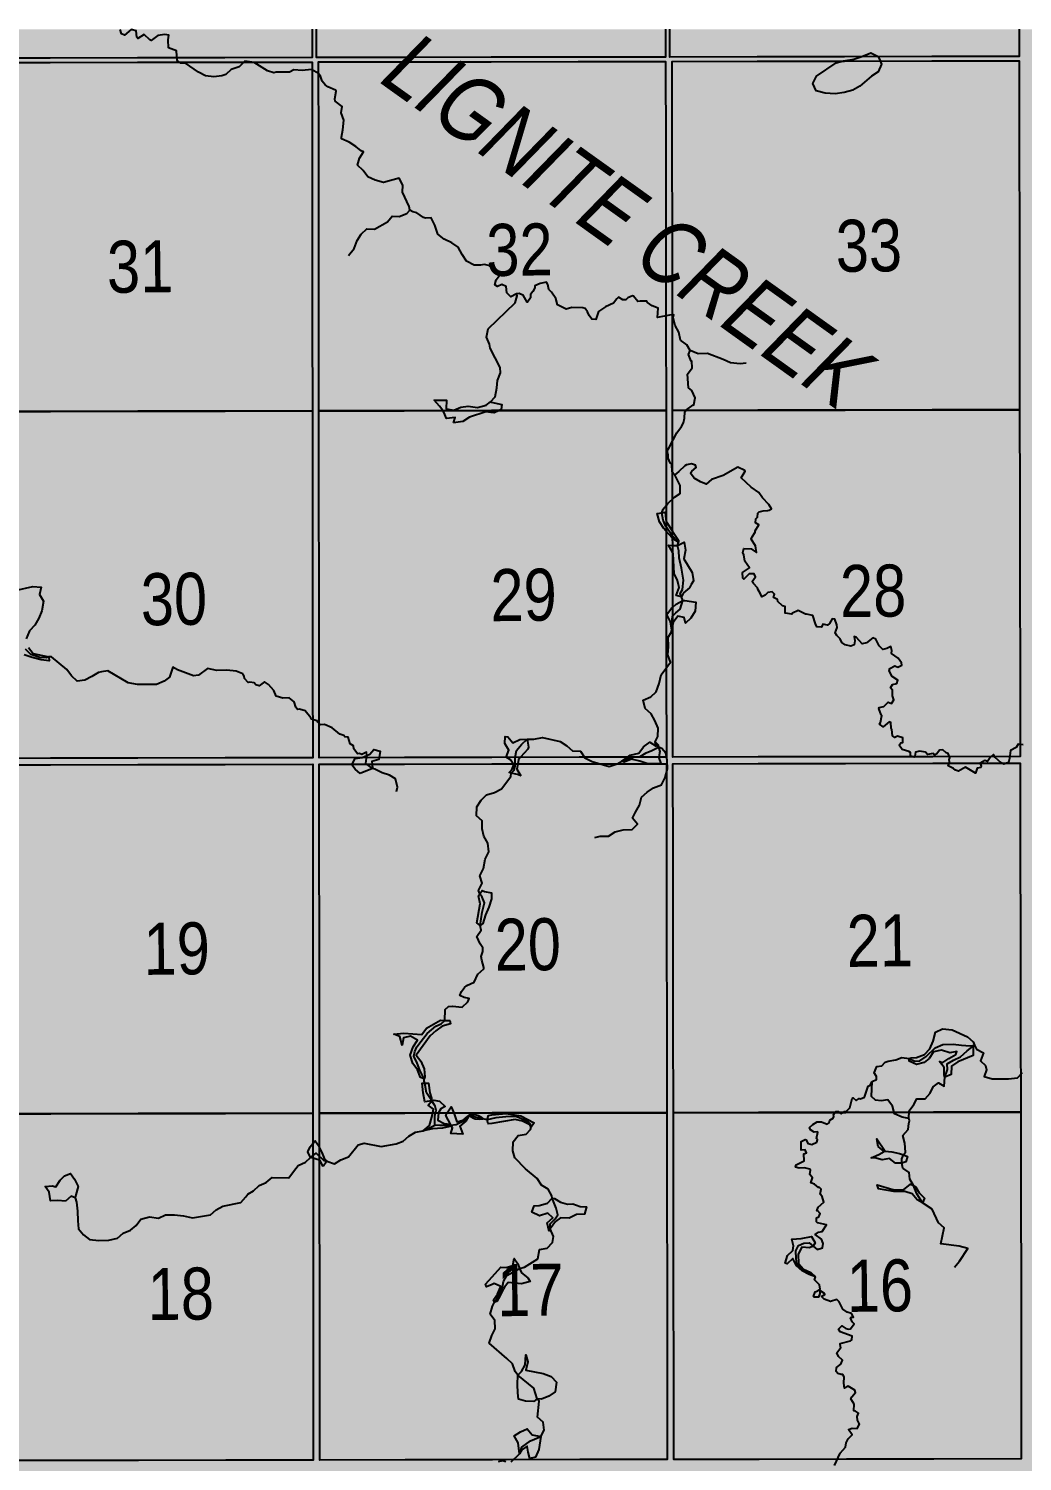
# Model space of a CAD drawing. Extents: x 405326 to 424052, y 6044755 to 6062236.
# Drawn here: x 416942.9 to 417095.3, y 6051229.2 to 6051448.9 of the extents above; entities that cross this region are included whole.
import ezdxf
from ezdxf.enums import TextEntityAlignment as Align

# ---------------------------------------------------------------- set-up
doc = ezdxf.new("R2010")
doc.units = 0
doc.header["$LTSCALE"] = 5
doc.linetypes.add('DASHED2', pattern=[9.525, 6.35, -3.175])
for name, color, linetype in [('Quarters', 8, 'Continuous'), ('RoadSeg', 57, 'DASHED2'), ('T-WATER', 160, 'Continuous'), ('T-WATER-T', 170, 'Continuous')]:
    doc.layers.add(name, color=color, linetype=linetype)
doc.layers.add('ROUTE-MAP-BACKGROUND-H', color=7, linetype='Continuous', true_color=0xf0ebff)
doc.styles.add('120', font='ARIALN.TTF', dxfattribs={"height": 13})
doc.styles.add('80LS', font='ARIALNI.TTF', dxfattribs={"height": 10})

msp = doc.modelspace()

# ---------------------------------------------------------------- hatches: boundary and pattern name
at = {"layer": 'ROUTE-MAP-BACKGROUND-H'}
h = msp.add_hatch(color=256, dxfattribs=at)
h.dxf.hatch_style = 1
h.paths.add_polyline_path([(417500.313, 6050470.993), (417499.828, 6050583.719), (417489.556, 6051448.866), (416064.545, 6051448.577), (416073.609, 6050477.938), (416071.924, 6050150.968), (416104.424, 6050150.804), (416615.018, 6050150.686), (416614.752, 6050098.449), (417501.84, 6050099.469), (417600.187, 6050099.469), (417600.187, 6050157.259), (417501.84, 6050157.777)])

# ---------------------------------------------------------------- linework, layer by layer
at = {"layer": 'Quarters', "flags": 128}
for points in [[(416986.374, 6051448.764), (416986.372, 6051444.42), (416972.988, 6051444.396), (416959.603, 6051444.372), (416946.219, 6051444.349), (416932.834, 6051444.325), (416932.829, 6051448.753)], [(417040.569, 6051448.775), (417040.576, 6051444.517), (417027.192, 6051444.493), (417013.809, 6051444.469), (417000.425, 6051444.445), (416987.041, 6051444.421), (416987.043, 6051448.764)], [(417094.773, 6051448.786), (417094.78, 6051444.614), (417081.396, 6051444.59), (417068.012, 6051444.566), (417054.629, 6051444.542), (417041.245, 6051444.518), (417041.238, 6051448.775)]]:
    msp.add_lwpolyline(points, dxfattribs=at)
for points in [[(416986.417, 6051390.245), (416973.028, 6051390.221), (416959.639, 6051390.198), (416946.25, 6051390.175), (416933.195, 6051390.152), (416933.189, 6051403.528), (416933.182, 6051416.904), (416933.176, 6051430.28), (416933.17, 6051443.656), (416946.219, 6051443.68), (416959.604, 6051443.704), (416972.988, 6051443.727), (416986.372, 6051443.751), (416986.383, 6051430.375), (416986.395, 6051416.998), (416986.406, 6051403.621)], [(417040.642, 6051390.339), (417027.253, 6051390.316), (417013.865, 6051390.293), (417000.475, 6051390.269), (416987.421, 6051390.246), (416987.409, 6051403.623), (416987.398, 6051417), (416987.387, 6051430.376), (416987.375, 6051443.753), (417000.425, 6051443.776), (417013.809, 6051443.8), (417027.193, 6051443.824), (417040.577, 6051443.848), (417040.593, 6051430.471), (417040.61, 6051417.094), (417040.626, 6051403.717)], [(417094.866, 6051390.434), (417081.477, 6051390.411), (417068.089, 6051390.387), (417054.7, 6051390.364), (417041.646, 6051390.341), (417041.629, 6051403.718), (417041.613, 6051417.096), (417041.597, 6051430.473), (417041.58, 6051443.85), (417054.63, 6051443.873), (417068.013, 6051443.897), (417081.397, 6051443.921), (417094.781, 6051443.945), (417094.802, 6051430.567), (417094.823, 6051417.19), (417094.845, 6051403.812)], [(416986.417, 6051390.245), (416986.429, 6051376.868), (416986.44, 6051363.491), (416986.452, 6051350.114), (416986.463, 6051337.071), (416973.069, 6051337.048), (416959.675, 6051337.026), (416946.281, 6051337.003), (416933.221, 6051336.98), (416933.214, 6051350.023), (416933.208, 6051363.4), (416933.201, 6051376.776), (416933.195, 6051390.152), (416946.25, 6051390.175), (416959.639, 6051390.198), (416973.028, 6051390.221)], [(417040.642, 6051390.339), (417040.659, 6051376.962), (417040.675, 6051363.585), (417040.691, 6051350.207), (417040.707, 6051337.164), (417027.314, 6051337.141), (417013.92, 6051337.118), (417000.526, 6051337.095), (416987.466, 6051337.073), (416987.455, 6051350.116), (416987.444, 6051363.493), (416987.432, 6051376.87), (416987.421, 6051390.246), (417000.475, 6051390.269), (417013.865, 6051390.293), (417027.253, 6051390.316)], [(417094.866, 6051390.434), (417094.887, 6051377.056), (417094.909, 6051363.678), (417094.93, 6051350.3), (417094.951, 6051337.257), (417081.558, 6051337.234), (417068.164, 6051337.211), (417054.77, 6051337.188), (417041.711, 6051337.166), (417041.695, 6051350.209), (417041.679, 6051363.586), (417041.662, 6051376.964), (417041.646, 6051390.341), (417054.7, 6051390.364), (417068.089, 6051390.387), (417081.477, 6051390.411)], [(416986.51, 6051282.559), (416973.111, 6051282.537), (416959.712, 6051282.514), (416946.313, 6051282.492), (416933.248, 6051282.47), (416933.242, 6051295.847), (416933.235, 6051309.223), (416933.228, 6051322.6), (416933.221, 6051335.977), (416946.281, 6051335.999), (416959.675, 6051336.022), (416973.07, 6051336.045), (416986.464, 6051336.068), (416986.475, 6051322.691), (416986.487, 6051309.314), (416986.498, 6051295.936)], [(417040.774, 6051282.65), (417027.376, 6051282.628), (417013.977, 6051282.605), (417000.578, 6051282.583), (416987.513, 6051282.561), (416987.502, 6051295.938), (416987.49, 6051309.315), (416987.479, 6051322.692), (416987.467, 6051336.07), (417000.527, 6051336.092), (417013.921, 6051336.115), (417027.315, 6051336.138), (417040.709, 6051336.161), (417040.725, 6051322.783), (417040.742, 6051309.405), (417040.758, 6051296.028)], [(417095.038, 6051282.741), (417081.64, 6051282.718), (417068.241, 6051282.696), (417054.842, 6051282.674), (417041.778, 6051282.652), (417041.761, 6051296.029), (417041.745, 6051309.407), (417041.729, 6051322.785), (417041.712, 6051336.162), (417054.771, 6051336.185), (417068.165, 6051336.207), (417081.559, 6051336.23), (417094.952, 6051336.253), (417094.974, 6051322.875), (417094.995, 6051309.497), (417095.017, 6051296.119)], [(416986.51, 6051282.559), (416986.522, 6051269.182), (416986.533, 6051255.805), (416986.545, 6051242.428), (416986.556, 6051229.385), (416973.153, 6051229.363), (416959.749, 6051229.341), (416946.345, 6051229.318), (416933.276, 6051229.297), (416933.269, 6051242.339), (416933.262, 6051255.716), (416933.255, 6051269.093), (416933.248, 6051282.47), (416946.313, 6051282.492), (416959.712, 6051282.514), (416973.111, 6051282.537)], [(417040.774, 6051282.65), (417040.791, 6051269.272), (417040.808, 6051255.895), (417040.824, 6051242.517), (417040.84, 6051229.474), (417027.437, 6051229.452), (417014.033, 6051229.43), (417000.629, 6051229.408), (416987.56, 6051229.386), (416987.548, 6051242.429), (416987.537, 6051255.806), (416987.525, 6051269.184), (416987.513, 6051282.561), (417000.578, 6051282.583), (417013.977, 6051282.605), (417027.376, 6051282.628)], [(417095.038, 6051282.741), (417095.06, 6051269.363), (417095.081, 6051255.985), (417095.103, 6051242.606), (417095.124, 6051229.563), (417081.721, 6051229.541), (417068.317, 6051229.519), (417054.913, 6051229.497), (417041.844, 6051229.476), (417041.828, 6051242.519), (417041.811, 6051255.897), (417041.794, 6051269.274), (417041.778, 6051282.652), (417054.842, 6051282.674), (417068.241, 6051282.696), (417081.64, 6051282.718)]]:
    msp.add_lwpolyline(points, close=True, dxfattribs=at)
at = {"layer": 'T-WATER'}
for p, q in [((417043.22, 6051361.177), (417043.003, 6051361.728)), ((417003.422, 6051279.879), (417005.187, 6051280.725))]:
    msp.add_line(p, q, dxfattribs=at)
at = {"layer": 'T-WATER', "flags": 128}
for points in [[(417001.354, 6051421.056), (417001.238, 6051421.608), (417000.25, 6051423.775), (417000.275, 6051424.858), (416999.712, 6051425.954), (416997.317, 6051425.299), (416996.025, 6051425.631), (416994.921, 6051426.163), (416994.206, 6051427.118), (416993.362, 6051427.936), (416993.661, 6051429.027), (416994.255, 6051429.991), (416993.919, 6051430.125), (416993.083, 6051430.816), (416992.059, 6051431.475), (416990.871, 6051431.962), (416990.861, 6051432.237), (416991.091, 6051433.347), (416991.245, 6051434.829), (416990.835, 6051435.947), (416990.989, 6051436.943), (416989.903, 6051437.759), (416989.868, 6051438.083), (416990.083, 6051439.279), (416989.965, 6051439.424), (416988.777, 6051439.927), (416988.403, 6051440.23), (416987.924, 6051440.806), (416987.672, 6051441.59), (416987.356, 6051441.966), (416986.293, 6051442.593), (416984.853, 6051442.441), (416983.56, 6051442.571), (416982.909, 6051442.214), (416980.87, 6051442.206), (416980.503, 6051442.104), (416979.56, 6051442.384), (416977.507, 6051443.691), (416976.042, 6051443.888), (416975.217, 6051443.029), (416973.958, 6051442.614), (416973.137, 6051441.835), (416972.524, 6051441.637), (416971.295, 6051441.477), (416970.036, 6051441.62), (416968.958, 6051442.195), (416966.987, 6051443.554), (416966.259, 6051443.587), (416965.677, 6051443.959), (416965.581, 6051445.48), (416964.337, 6051445.945), (416964.315, 6051447.145), (416964.393, 6051447.851), (416963.776, 6051447.96), (416962.703, 6051447.793), (416961.675, 6051447.074), (416961.502, 6051447.142), (416960.628, 6051447.96), (416959.636, 6051447.348), (416959.502, 6051447.566), (416959.374, 6051448.518), (416958.613, 6051448.725), (416957.619, 6051447.887), (416957.152, 6051448.063), (416956.931, 6051448.758)], [(416991.968, 6051414.106), (416992.806, 6051415.151), (416993.269, 6051416.362), (416993.916, 6051417.367), (416994.769, 6051418.173), (416995.943, 6051418.105), (416997.943, 6051419.25), (416998.675, 6051420.099), (416999.751, 6051420.087), (417000.894, 6051420.527), (417001.354, 6051421.056)], [(417017.697, 6051408.209), (417016.865, 6051407.739), (417016.219, 6051408.341), (417016.153, 6051409.351), (417015.491, 6051409.628), (417014.79, 6051409.348), (417014.406, 6051409.582), (417014.619, 6051410.349), (417015.035, 6051410.968), (417014.782, 6051411.378), (417013.498, 6051412.574), (417012.756, 6051412.715), (417012.175, 6051412.609), (417011.213, 6051412.58), (417010.057, 6051413.218), (417009.387, 6051414.221), (417008.768, 6051415.341), (417007.791, 6051416.031), (417006.617, 6051416.575), (417005.655, 6051417.358), (417005.171, 6051418.75), (417004.62, 6051419.857), (417003.776, 6051419.792), (417003.436, 6051419.935), (417002.421, 6051420.649), (417001.825, 6051420.765), (417001.354, 6051421.056)], [(417044.351, 6051399.501), (417043.849, 6051400.364), (417042.87, 6051401.077), (417042.584, 6051402.324), (417042.062, 6051403.346), (417041.718, 6051404.556), (417041.842, 6051404.972), (417041.179, 6051404.957), (417039.353, 6051404.567), (417039.437, 6051405.986), (417038.501, 6051406.344), (417037.811, 6051406.859), (417037.689, 6051407.085), (417036.696, 6051407.095), (417036.329, 6051407.019), (417035.65, 6051407.824), (417035.504, 6051407.907), (417034.799, 6051407.583), (417034.499, 6051407.262), (417034.007, 6051407.292), (417033.366, 6051407.691), (417033.08, 6051407.438), (417032.589, 6051406.753), (417031.375, 6051406.234), (417030.29, 6051405.497), (417029.871, 6051404.291), (417029.277, 6051404.304), (417028.879, 6051404.878), (417028.617, 6051405.458), (417028.25, 6051405.959), (417027.874, 6051406.083), (417026.215, 6051406.097), (417025.353, 6051405.839), (417023.994, 6051406.494), (417023.725, 6051407.494), (417023.074, 6051408.459), (417022.687, 6051408.864), (417022.504, 6051409.625), (417022.319, 6051409.997), (417021.349, 6051409.799), (417020.534, 6051409.448), (417020.52, 6051409.151), (417020.218, 6051408.556), (417019.874, 6051408.096), (417019.884, 6051407.614), (417019.425, 6051406.914), (417019.33, 6051406.929), (417018.758, 6051407.992), (417018.343, 6051408.162), (417018.117, 6051408.255), (417017.818, 6051408.222), (417017.697, 6051408.209)], [(417013.754, 6051391.627), (417014.425, 6051392.389), (417014.687, 6051393.785), (417014.793, 6051394.909), (417015.269, 6051396.104), (417015.219, 6051396.919), (417013.662, 6051399.855), (417013.597, 6051400.496), (417013.094, 6051401.558), (417013.378, 6051402.82), (417017.531, 6051406.808), (417017.818, 6051407.879), (417017.697, 6051408.209)], [(417041.999, 6051380.469), (417041.576, 6051380.897), (417041.517, 6051382.079), (417041.257, 6051382.29), (417040.985, 6051382.991), (417040.984, 6051383.514), (417040.797, 6051384.137), (417041.152, 6051384.648), (417042.299, 6051386.917), (417043.036, 6051387.857), (417043.328, 6051388.402), (417043.485, 6051389.166), (417043.511, 6051390.088), (417043.804, 6051390.44), (417044.763, 6051391.153), (417044.922, 6051391.192), (417045.127, 6051392.264), (417044.583, 6051393.403), (417044.101, 6051393.813), (417043.942, 6051395.91), (417044.665, 6051396.851), (417044.601, 6051397.866), (417044.48, 6051397.899), (417044.098, 6051398.884), (417044.351, 6051399.501)], [(417052.937, 6051397.561), (417051.992, 6051397.477), (417050.542, 6051397.606), (417049.43, 6051398.151), (417047.028, 6051399.052), (417045.598, 6051399.012), (417044.351, 6051399.501)], [(417095.399, 6051339.043), (417094.642, 6051339.131), (417094.358, 6051338.622), (417093.482, 6051338.167), (417093.334, 6051336.941), (417093.139, 6051336.36), (417092.419, 6051336.084), (417092.046, 6051336.269), (417091.138, 6051337.103), (417090.879, 6051337.583), (417090.325, 6051337.098), (417089.94, 6051336.482), (417089.544, 6051336.665), (417088.836, 6051336.217), (417088.991, 6051335.801), (417088.917, 6051335.593), (417088.369, 6051335.497), (417088.078, 6051334.721), (417086.589, 6051335.605), (417085.494, 6051335.029), (417085.018, 6051335.15), (417084.729, 6051335.428), (417083.932, 6051335.855), (417084.095, 6051336.321), (417084.073, 6051336.902), (417084.163, 6051337.036), (417083.911, 6051337.705), (417083.613, 6051337.802), (417083.09, 6051338.27), (417082.583, 6051338.224), (417082.164, 6051337.668), (417081.813, 6051337.494), (417081.632, 6051337.729), (417080.745, 6051337.59), (417080.408, 6051337.915), (417079.525, 6051338.078), (417078.911, 6051337.944), (417078.806, 6051337.323), (417078.712, 6051337.173), (417078.128, 6051337.335), (417078.132, 6051337.885), (417077.886, 6051338.025), (417076.844, 6051338.336), (417076.411, 6051339.005), (417076.646, 6051339.337), (417076.959, 6051339.392), (417076.981, 6051340.118), (417076.147, 6051340.387), (417075.721, 6051340.188), (417075.387, 6051340.416), (417075.258, 6051341.421), (417075.159, 6051341.584), (417075.126, 6051342.484), (417074.881, 6051342.577), (417073.918, 6051341.82), (417073.376, 6051342.235), (417073.526, 6051342.484), (417073.727, 6051343.547), (417073.633, 6051343.638), (417073.27, 6051344.604), (417073.328, 6051344.754), (417074.044, 6051344.946), (417074.702, 6051345.607), (417075.243, 6051345.413), (417075.579, 6051345.939), (417075.361, 6051346.56), (417075.351, 6051347.422), (417075.05, 6051347.817), (417075.39, 6051348.313), (417076.016, 6051348.463), (417076.187, 6051348.983), (417075.316, 6051349.513), (417074.869, 6051350.39), (417074.944, 6051350.746), (417075.722, 6051351.191), (417076.208, 6051350.982), (417076.805, 6051351.246), (417076.758, 6051351.641), (417076.234, 6051352.361), (417075.212, 6051353.034), (417075.28, 6051353.538), (417075.098, 6051354.135), (417074.523, 6051353.817), (417073.911, 6051353.694), (417073.347, 6051354.222), (417072.815, 6051355.275), (417072.349, 6051355.463), (417071.395, 6051354.706), (417070.714, 6051354.542), (417069.85, 6051355.49), (417069.471, 6051355.67), (417069.598, 6051354.978), (417069.503, 6051354.386), (417068.967, 6051354.197), (417068.137, 6051354.38), (417067.6, 6051354.72), (417067.371, 6051355.291), (417066.836, 6051355.805), (417066.566, 6051356.213), (417066.896, 6051357.027), (417066.842, 6051357.443), (417066.539, 6051358.346), (417066.138, 6051358.376), (417065.728, 6051357.64), (417065.404, 6051357.394), (417064.708, 6051357.571), (417064.491, 6051357.089), (417063.779, 6051357.121), (417063.55, 6051357.582), (417063.165, 6051358.907), (417062.194, 6051359.114), (417062.011, 6051359.067), (417060.915, 6051359.652), (417060.033, 6051359.244), (417059.919, 6051359.091), (417058.915, 6051359.256), (417058.928, 6051360.271), (417058.48, 6051360.361), (417057.785, 6051361.021), (417057.74, 6051361.314), (417057.125, 6051361.661), (417057.285, 6051362.148), (417056.934, 6051362.507), (417056.235, 6051362.407), (417055.845, 6051361.994), (417055.327, 6051361.732), (417055.136, 6051362.217), (417054.749, 6051362.797), (417054.665, 6051363.104), (417054.048, 6051363.776), (417053.865, 6051364.11), (417054.346, 6051364.818), (417054.161, 6051365.274), (417053.411, 6051365.259), (417052.569, 6051364.439), (417052.431, 6051364.609), (417052.397, 6051365.487), (417053.42, 6051366.174), (417052.741, 6051367.195), (417052.555, 6051368.165), (417052.404, 6051368.565), (417052.577, 6051369.162), (417053.682, 6051369.093), (417054.542, 6051368.527), (417054.385, 6051369.588), (417053.697, 6051370.589), (417053.834, 6051370.968), (417054.33, 6051371.655), (417054.328, 6051371.877), (417054.878, 6051372.805), (417054.361, 6051373.093), (417054.404, 6051373.689), (417054.648, 6051373.971), (417054.709, 6051374.598), (417054.907, 6051374.797), (417055.552, 6051374.931), (417056.254, 6051374.97), (417056.469, 6051375.034), (417056.797, 6051375.226), (417056.385, 6051375.902), (417055.45, 6051376.937), (417054.864, 6051377.722), (417053.695, 6051378.585), (417052.16, 6051379.994), (417052.758, 6051381.038), (417052.719, 6051381.136), (417051.656, 6051381.625), (417049.388, 6051380.361), (417047.6, 6051379.726), (417046.802, 6051379.031), (417045.956, 6051379.373), (417044.981, 6051379.925), (417044.412, 6051380.694), (417044.598, 6051381.033), (417045.274, 6051381.565), (417045.145, 6051381.919), (417044.568, 6051382.118), (417043.787, 6051381.98), (417043.515, 6051381.824), (417042.619, 6051380.951), (417041.999, 6051380.469)], [(417040.023, 6051374.629), (417040.186, 6051375.167), (417040.932, 6051376.057), (417041.937, 6051377.008), (417042.816, 6051377.568), (417042.836, 6051378.796), (417041.999, 6051380.469)], [(417043.003, 6051361.728), (417042.831, 6051362.28), (417043.164, 6051362.893), (417043.307, 6051364.311), (417043.038, 6051366.124), (417042.686, 6051367.704), (417042.605, 6051368.799), (417042.408, 6051369.632), (417042.569, 6051370.12), (417041.574, 6051371.145), (417040.62, 6051372.539), (417040.196, 6051373.483), (417040.023, 6051374.629)], [(416940.854, 6051362.726), (416943.538, 6051363.35), (416944.841, 6051363.247), (416944.559, 6051362.124), (416945.167, 6051361.069), (416944.956, 6051359.611), (416944.475, 6051358.476), (416943.882, 6051357.383), (416943.042, 6051356.531), (416942.549, 6051355.33)], [(417041.542, 6051356.616), (417041.537, 6051356.816), (417041.515, 6051357.707), (417041.514, 6051357.766), (417041.513, 6051357.784), (417041.642, 6051358.783), (417042.165, 6051359.313), (417042.818, 6051359.847), (417043.22, 6051361.177)], [(417038.971, 6051339.537), (417039.404, 6051340.341), (417039.455, 6051341.622), (417038.946, 6051342.77), (417038.342, 6051343.828), (417037.456, 6051344.605), (417037.145, 6051345.906), (417038.292, 6051346.403), (417039.147, 6051347.198), (417039.582, 6051348.442), (417039.92, 6051349.789), (417041.337, 6051351.716), (417040.936, 6051352.872), (417041.025, 6051354.129), (417040.991, 6051355.563), (417041.453, 6051356.282), (417041.542, 6051356.616)], [(416942.875, 6051353.997), (416943.624, 6051353.067), (416946.008, 6051352.531), (416946.049, 6051351.919), (416946.049, 6051351.919), (416944.812, 6051352.087), (416943.476, 6051352.428), (416942.216, 6051352.859)], [(416946.008, 6051352.531), (416945.599, 6051352.371), (416944.648, 6051352.451), (416943.239, 6051352.92), (416942.422, 6051353.703)], [(416954.069, 6051350.246), (416953.641, 6051350.148), (416952.62, 6051349.511), (416951.531, 6051348.954), (416950.339, 6051348.84), (416949.469, 6051349.641), (416948.788, 6051350.625), (416946.421, 6051352.546), (416946.008, 6051352.531)], [(416975.736, 6051349.922), (416974.754, 6051350.364), (416973.294, 6051350.48), (416971.742, 6051350.471), (416970.34, 6051350.752), (416968.976, 6051349.714), (416968.17, 6051349.629), (416965.716, 6051350.535), (416965.044, 6051350.951), (416964.528, 6051349.443), (416963.694, 6051348.818), (416962.53, 6051348.317), (416959.595, 6051348.314), (416958.177, 6051348.581), (416955.058, 6051350.375), (416954.069, 6051350.246)], [(416994.761, 6051337.425), (416994.706, 6051337.919), (416994, 6051337.561), (416993.646, 6051337.737), (416993.352, 6051337.675), (416992.76, 6051338.427), (416992.701, 6051338.883), (416992.191, 6051339.192), (416991.902, 6051340.235), (416991.388, 6051340.263), (416991.26, 6051340.499), (416990.604, 6051340.682), (416989.442, 6051341.645), (416988.292, 6051342.178), (416987.676, 6051342.131), (416987.249, 6051342.515), (416987.176, 6051342.708), (416986.221, 6051342.983), (416986.164, 6051343.186), (416985.329, 6051344.264), (416984.433, 6051344.497), (416984.142, 6051344.466), (416983.873, 6051344.834), (416983.616, 6051345.647), (416982.848, 6051346.266), (416981.864, 6051346.192), (416980.855, 6051346.495), (416980.51, 6051347.397), (416979.713, 6051348.302), (416979.1, 6051348.727), (416978.237, 6051348.124), (416977.765, 6051348.266), (416977.492, 6051348.557), (416976.833, 6051348.684), (416976.562, 6051348.612), (416976.025, 6051349.239), (416975.971, 6051349.595), (416975.736, 6051349.922)], [(417012.13, 6051311.376), (417012.453, 6051313.406), (417012.813, 6051314.814), (417012.433, 6051315.686), (417012.094, 6051316.225), (417011.883, 6051316.735), (417012.43, 6051317.824), (417012.107, 6051318.978), (417012.635, 6051320.111), (417012.905, 6051321.516), (417013.47, 6051322.641), (417013.304, 6051323.976), (417012.71, 6051325.045), (417012.468, 6051326.185), (417012.449, 6051327.381), (417011.585, 6051328.182), (417011.624, 6051329.559), (417012.288, 6051330.566), (417013.102, 6051331.409), (417014.348, 6051331.737), (417015.443, 6051332.29), (417016.854, 6051334.208), (417016.909, 6051334.701), (417017.364, 6051335.188), (417017.513, 6051335.826), (417017.509, 6051335.871), (417017.509, 6051335.926), (417017.508, 6051335.981), (417017.507, 6051336.035), (417017.497, 6051337.11), (417017.734, 6051338.169), (417018.479, 6051339.123), (417019.344, 6051339.898)], [(417019.344, 6051339.898), (417020.353, 6051339.919), (417021.697, 6051340.16), (417024.396, 6051339.575), (417025.412, 6051338.894), (417026.31, 6051338.129), (417027.54, 6051338.092), (417028.189, 6051337.06), (417029.324, 6051336.504), (417031.934, 6051335.749), (417033.171, 6051336.124), (417033.877, 6051336.559)], [(417039.482, 6051338.706), (417039.357, 6051338.865), (417039.288, 6051338.953), (417039.065, 6051339.364), (417038.971, 6051339.537)], [(416995.643, 6051335.408), (416994.636, 6051336.183), (416994.761, 6051337.425)], [(417029.743, 6051324.852), (417030.545, 6051325.041), (417031.818, 6051325.045), (417032.833, 6051325.709), (417034.052, 6051326.025), (417035.463, 6051326.056), (417036.281, 6051326.908), (417035.519, 6051327.811), (417035.943, 6051328.739), (417036.565, 6051329.785), (417036.88, 6051331.046), (417037.763, 6051331.808), (417038.746, 6051332.477), (417039.959, 6051332.923), (417040.522, 6051334.037), (417040.884, 6051335.354), (417040.806, 6051336.689), (417040.599, 6051337.801), (417039.98, 6051338.503), (417039.482, 6051338.706)], [(417033.877, 6051336.559), (417034.556, 6051336.774), (417034.97, 6051337.013), (417035.204, 6051337.063), (417035.649, 6051337.158), (417036.682, 6051337.266), (417037.594, 6051337.849), (417038.482, 6051338.171), (417039.482, 6051338.706)], [(416999.296, 6051331.896), (416999.461, 6051332.587), (416999.172, 6051333.828), (416998.24, 6051334.391), (416997.105, 6051334.763), (416995.984, 6051335.328), (416995.643, 6051335.408)], [(417006.714, 6051296.807), (417006.757, 6051298.456), (417007.293, 6051298.92), (417007.916, 6051299.008), (417009.373, 6051298.845), (417010.243, 6051299.628), (417010.443, 6051300.134), (417009.689, 6051300.32), (417009.052, 6051300.603), (417009.308, 6051301.221), (417009.741, 6051301.846), (417010.118, 6051302.145), (417011.239, 6051302.688), (417011.794, 6051303.892), (417012.72, 6051304.705), (417012.722, 6051304.9), (417012.38, 6051306.02), (417012.303, 6051306.585), (417012.533, 6051307.385), (417012.565, 6051307.921), (417012.138, 6051308.519), (417011.633, 6051309.675), (417012.325, 6051310.618), (417012.13, 6051311.376)], [(417004.715, 6051284.447), (417003.933, 6051285.718), (417003.659, 6051287.181), (417003.537, 6051287.466), (417003.538, 6051287.82), (417002.891, 6051289.173), (417002.51, 6051290.241), (417001.984, 6051291.341), (417002.113, 6051292.025), (417002.456, 6051292.75), (417003.083, 6051293.623), (417004.026, 6051294.791), (417005.33, 6051295.894), (417006.182, 6051296.271), (417006.714, 6051296.807)], [(417077.91, 6051290.964), (417078.786, 6051290.532), (417079.564, 6051290.617), (417080.532, 6051291.281), (417081.928, 6051292.599), (417083.07, 6051293.098), (417084.695, 6051293.166), (417085.953, 6051292.99), (417087.277, 6051292.916), (417087.939, 6051293.008)], [(417083.399, 6051288.108), (417083.83, 6051289.25), (417083.743, 6051290.129), (417084.747, 6051290.727), (417085.787, 6051291.224), (417086.819, 6051292.127), (417087.939, 6051293.008)], [(417087.939, 6051293.008), (417088.241, 6051292.38), (417089.349, 6051291.814), (417088.88, 6051290.599), (417089.609, 6051289.875), (417089.811, 6051289.218), (417089.424, 6051288.187), (417090.672, 6051287.861), (417093.146, 6051287.834), (417094.531, 6051287.985), (417095.327, 6051288.831)], [(417072.257, 6051287.408), (417072.905, 6051287.745), (417072.906, 6051288.195), (417072.537, 6051288.741), (417072.952, 6051289.731), (417073.73, 6051289.853), (417074.233, 6051290.404), (417074.697, 6051290.575), (417075.869, 6051290.762), (417076.791, 6051291.117), (417077.91, 6051290.964)], [(417063.203, 6051262.173), (417063.834, 6051261.657), (417064.617, 6051261.947), (417064.718, 6051262.589), (417064.498, 6051263.247), (417063.523, 6051263.958), (417064.042, 6051264.348), (417064.59, 6051264.417), (417065.233, 6051265.441), (417063.875, 6051265.782), (417063.722, 6051265.934), (417063.723, 6051266.513), (417064.06, 6051266.656), (417064.288, 6051267.187), (417063.869, 6051267.636), (417063.75, 6051267.584), (417063.969, 6051268.179), (417064.865, 6051268.921), (417064.592, 6051269.815), (417064.306, 6051270.143), (417064.434, 6051270.903), (417064.131, 6051271.246), (417064.001, 6051271.172), (417063.397, 6051271.708), (417062.835, 6051271.908), (417063.131, 6051272.661), (417062.709, 6051273.194), (417062.804, 6051273.817), (417062.706, 6051274.008), (417061.904, 6051274.219), (417061.05, 6051274.137), (417060.503, 6051274.319), (417060.61, 6051274.666), (417061.808, 6051275.291), (417061.771, 6051276.337), (417062.173, 6051276.496), (417061.985, 6051276.95), (417061.348, 6051276.929), (417061.348, 6051278.225), (417061.967, 6051278.54), (417062.121, 6051278.469), (417062.373, 6051277.939), (417063.02, 6051277.767), (417063.774, 6051278.145), (417063.866, 6051278.484), (417063.694, 6051278.697), (417063.927, 6051279.688), (417063.873, 6051279.739), (417063.34, 6051279.638), (417062.794, 6051280.022), (417062.644, 6051280.378), (417063.151, 6051280.862), (417063.812, 6051281.253), (417064.498, 6051281.241), (417065.364, 6051280.874), (417065.652, 6051281.119), (417065.775, 6051281.516), (417066.262, 6051281.79), (417066.402, 6051282.057), (417066.337, 6051282.397), (417066.695, 6051282.843), (417067.022, 6051282.826), (417067.518, 6051282.488), (417068.023, 6051282.85), (417068.293, 6051282.838), (417068.815, 6051283.384), (417069.19, 6051284.851), (417069.32, 6051284.921), (417069.782, 6051284.508), (417070.278, 6051284.845), (417070.485, 6051284.769), (417071.074, 6051285.024), (417071.635, 6051286.714), (417071.936, 6051286.862), (417072.257, 6051287.408)], [(417077.896, 6051281.778), (417076.837, 6051281.982), (417075.663, 6051282.485), (417075.347, 6051283.639), (417074.632, 6051284.607), (417073.615, 6051284.478), (417072.744, 6051284.585), (417072.171, 6051285.134), (417072.257, 6051287.408)], [(417077.896, 6051281.778), (417077.943, 6051282.958), (417078.662, 6051283.902), (417079.095, 6051284.76), (417080.397, 6051284.754), (417081.15, 6051285.662), (417081.586, 6051286.619), (417082.441, 6051287.219), (417083.319, 6051286.731), (417083.399, 6051288.108)], [(417005.187, 6051280.725), (417005.192, 6051282.159), (417005.389, 6051283.024), (417005.226, 6051283.662), (417005.152, 6051283.786), (417004.715, 6051284.447)], [(417019.981, 6051280.424), (417019.931, 6051280.667), (417019.885, 6051280.894), (417019.628, 6051281.14), (417019.12, 6051281.451), (417018.504, 6051281.725), (417017.71, 6051281.995), (417016.991, 6051282.052), (417016.095, 6051282.032), (417014.557, 6051281.856), (417013.201, 6051281.541), (417012.534, 6051281.697), (417010.75, 6051282.134), (417010.502, 6051282.249), (417010.425, 6051282.179), (417010.304, 6051282.028), (417009.973, 6051281.615), (417009.755, 6051281.481), (417009.371, 6051281.244), (417008.448, 6051280.794), (417007.589, 6051280.704), (417005.941, 6051280.669), (417005.187, 6051280.725)], [(417077.053, 6051276.172), (417077.383, 6051276.574), (417077.258, 6051277.952), (417076.98, 6051279.176), (417077.751, 6051280.066), (417077.893, 6051280.996), (417077.954, 6051281.397), (417077.916, 6051281.645), (417077.896, 6051281.778)], [(416988.621, 6051275.223), (416989.812, 6051274.833), (416990.778, 6051275.44), (416991.98, 6051275.866), (416993.452, 6051277.703), (416994.372, 6051278), (416996.972, 6051277.466), (416999.285, 6051277.87), (417000.363, 6051278.267), (417001.214, 6051279.053), (417002.224, 6051279.665), (417003.422, 6051279.879)], [(417023.191, 6051269.562), (417023.143, 6051269.893), (417022.562, 6051270.905), (417021.535, 6051271.54), (417020.888, 6051272.538), (417019.09, 6051274.053), (417017.438, 6051275.739), (417017.134, 6051276.808), (417017.228, 6051278.194), (417017.975, 6051279.13), (417019.194, 6051279.367), (417019.875, 6051280.089), (417019.981, 6051280.424)], [(416978.271, 6051271.484), (416979.351, 6051271.943), (416980.227, 6051272.716), (416982.826, 6051272.647), (416983.507, 6051273.634), (416984.257, 6051274.544), (416985.384, 6051275.07), (416986.118, 6051275.795), (416987.005, 6051276.422), (416988.169, 6051275.306), (416988.621, 6051275.223)], [(417076.795, 6051274.888), (417076.783, 6051275.56), (417077.053, 6051276.172)], [(417078.604, 6051271.494), (417078.037, 6051272.437), (417077.937, 6051273.461), (417076.971, 6051274.161), (417076.795, 6051274.888)], [(416950.061, 6051269.57), (416950.248, 6051268.943), (416950.414, 6051267.547), (416950.43, 6051266.064), (416950.576, 6051264.835), (416951.332, 6051263.938), (416952.264, 6051263.206), (416953.67, 6051263.07), (416955.2, 6051263.12), (416956.544, 6051263.405), (416957.42, 6051264.155), (416958.538, 6051264.632), (416959.418, 6051265.374), (416960.102, 6051266.324), (416961.419, 6051266.668), (416962.837, 6051266.463), (416963.914, 6051266.988), (416965.288, 6051267.002), (416966.661, 6051266.813), (416968.032, 6051266.521), (416970.793, 6051266.986), (416971.66, 6051267.736), (416972.709, 6051268.31), (416975.429, 6051268.865), (416976.229, 6051269.729), (416976.542, 6051270.153), (416977.367, 6051270.66), (416978.271, 6051271.484)], [(417079.991, 6051268.829), (417079.1, 6051270.221), (417078.604, 6051271.494)], [(417022.893, 6051264.849), (417022.879, 6051265.589), (417023.656, 6051266.4), (417024.062, 6051266.971), (417023.795, 6051267.99), (417023.191, 6051269.562)], [(417084.864, 6051258.963), (417085.662, 6051259.869), (417086.909, 6051261.848), (417085.612, 6051262.192), (417082.774, 6051262.552), (417083.292, 6051264.981), (417082.434, 6051265.782), (417081.438, 6051267.863), (417079.991, 6051268.829)], [(417018.184, 6051258.742), (417018.961, 6051258.967), (417020.979, 6051260.244), (417021.23, 6051261.688), (417022.422, 6051261.869), (417023.223, 6051262.737), (417023.4, 6051263.678), (417022.893, 6051264.849)], [(417063.547, 6051257.464), (417062.639, 6051258.133), (417061.989, 6051258.391), (417061.829, 6051258.503), (417061.543, 6051258.703), (417060.957, 6051259.114), (417060.712, 6051259.482), (417060.593, 6051260.293), (417060.568, 6051261.478), (417060.958, 6051262.266), (417061.763, 6051262.656), (417062.61, 6051262.674), (417063.203, 6051262.173)], [(417014.357, 6051253.603), (417014.729, 6051254.186), (417015.086, 6051254.915), (417015.573, 6051255.908), (417015.63, 6051256.195), (417015.742, 6051256.763), (417016.213, 6051257.697), (417018.184, 6051258.742)], [(417066.462, 6051228.534), (417067.335, 6051230.454), (417068.152, 6051231.344), (417068.264, 6051232.045), (417068.578, 6051232.658), (417069.187, 6051233.261), (417068.611, 6051234.081), (417069.178, 6051234.256), (417069.975, 6051234.24), (417070.313, 6051234.884), (417069.999, 6051235.501), (417069.975, 6051236.071), (417070.137, 6051236.567), (417069.709, 6051236.895), (417069.446, 6051236.952), (417069.471, 6051237.939), (417068.992, 6051238.8), (417069.128, 6051239.075), (417069.712, 6051239.769), (417069.617, 6051240.124), (417068.598, 6051240.743), (417068.028, 6051240.401), (417067.9, 6051241.162), (417067.971, 6051242.13), (417067.773, 6051242.498), (417067.487, 6051242.494), (417066.979, 6051242.659), (417066.757, 6051242.977), (417066.803, 6051243.599), (417067.473, 6051244.108), (417067.719, 6051244.71), (417067.114, 6051245.29), (417066.823, 6051245.804), (417067.475, 6051246.669), (417067.394, 6051246.716), (417067.323, 6051247.272), (417068.939, 6051247.678), (417069.158, 6051247.841), (417069.166, 6051248.362), (417067.351, 6051249.054), (417067.077, 6051249.456), (417067.608, 6051249.98), (417068.228, 6051249.564), (417068.621, 6051249.434), (417068.955, 6051249.507), (417069.519, 6051250.271), (417069.209, 6051250.597), (417068.927, 6051251.179), (417069.049, 6051251.282), (417069.382, 6051251.29), (417069.11, 6051251.864), (417068.402, 6051252.068), (417067.751, 6051252.546), (417067.175, 6051253.634), (417066.817, 6051254.03), (417065.886, 6051253.702), (417064.88, 6051254.068), (417064.481, 6051254.463), (417065.015, 6051254.788), (417064.958, 6051254.944), (417064.389, 6051255.296), (417064.234, 6051255.272), (417064.213, 6051254.923), (417064.037, 6051254.379), (417063.356, 6051254.378), (417063.279, 6051254.454), (417063.527, 6051255.159), (417063.929, 6051255.336), (417064.257, 6051255.587), (417064.16, 6051256.252), (417063.428, 6051257.006), (417063.547, 6051257.464)], [(417017.934, 6051242.407), (417017.533, 6051242.961), (417017.08, 6051244.146), (417016.229, 6051244.977), (417013.546, 6051247.316), (417013.958, 6051248.468), (417014.459, 6051249.533), (417014.379, 6051250.775), (417013.695, 6051251.735), (417014.018, 6051253.009), (417014.357, 6051253.603)], [(417016.91, 6051229.107), (417018.159, 6051230.342), (417018.53, 6051231.381), (417019.867, 6051232.319), (417021.447, 6051233.001), (417021.963, 6051233.949), (417021.796, 6051235.186), (417020.924, 6051235.949), (417021.203, 6051238.422), (417020.862, 6051238.766), (417020.352, 6051240.435), (417017.934, 6051242.407)], [(417014.954, 6051229.182), (417015.618, 6051229.331), (417016.089, 6051229.175)]]:
    msp.add_lwpolyline(points, dxfattribs=at)
for points in [[(417066.558, 6051438.864), (417065.047, 6051438.993), (417063.664, 6051439.319), (417063.136, 6051440.475), (417063.713, 6051441.571), (417066.714, 6051443.625), (417067.854, 6051443.92), (417069.428, 6051444.207), (417070.359, 6051444.47), (417070.672, 6051444.595), (417072.049, 6051445.145), (417073.178, 6051444.599), (417073.466, 6051443.93), (417073.681, 6051443.43), (417073.182, 6051442.235), (417072.165, 6051441.571), (417070.351, 6051440.046), (417069.292, 6051439.438), (417067.985, 6051439.057), (417066.558, 6051438.864)], [(417008.058, 6051388.45), (417008.311, 6051389.263), (417007.001, 6051389.067), (417006.59, 6051390.041), (417006.399, 6051390.303), (417005.889, 6051391.003), (417005.107, 6051391.883), (417006.963, 6051391.882), (417006.932, 6051390.576), (417008.085, 6051390.387), (417009.195, 6051390.805), (417010.328, 6051390.989), (417011.75, 6051390.786), (417013.065, 6051391.143), (417013.754, 6051391.627), (417013.828, 6051391.61), (417015.467, 6051391.226), (417015.387, 6051390.48), (417015.05, 6051390.318), (417014.273, 6051389.942), (417013.83, 6051390.01), (417013.007, 6051390.137), (417010.523, 6051389.287), (417009.464, 6051388.652), (417008.058, 6051388.45)], [(417042.569, 6051370.12), (417041.899, 6051370.461), (417041.635, 6051370.748), (417040.63, 6051371.843), (417040.296, 6051372.207), (417039.645, 6051373.228), (417039.286, 6051374.512), (417040.023, 6051374.629), (417040.501, 6051374.705), (417040.628, 6051373.652), (417040.669, 6051373.311), (417041.634, 6051371.836), (417042.539, 6051370.452), (417042.569, 6051370.12)], [(417043.003, 6051361.728), (417042.225, 6051361.954), (417042.669, 6051363.186), (417042.567, 6051363.611), (417042.408, 6051364.274), (417041.891, 6051365.328), (417041.764, 6051368.356), (417041.638, 6051368.583), (417041.049, 6051369.647), (417041.637, 6051369.64), (417042.408, 6051369.632), (417043.452, 6051370.104), (417043.65, 6051368.92), (417043.391, 6051367.568), (417044.665, 6051365.491), (417044.858, 6051364.177), (417044.517, 6051363.615), (417044.224, 6051363.132), (417043.319, 6051362.355), (417043.003, 6051361.728)], [(417041.542, 6051356.616), (417041.341, 6051357.924), (417040.778, 6051359.029), (417041.502, 6051359.985), (417041.648, 6051360.112), (417042.218, 6051360.607), (417043.22, 6051361.177), (417043.552, 6051361.206), (417045.209, 6051360.947), (417045.128, 6051359.525), (417044.474, 6051358.493), (417043.613, 6051357.689), (417043.41, 6051358.556), (417042.44, 6051358.765), (417041.715, 6051357.792), (417041.652, 6051357.359), (417041.542, 6051356.616)], [(417018.407, 6051334.299), (417017.894, 6051334.486), (417016.909, 6051334.701), (417016.574, 6051334.825), (417017.005, 6051335.224), (417017.298, 6051335.964), (417017.183, 6051336.144), (417016.781, 6051336.774), (417016.13, 6051337.146), (417016.549, 6051338.253), (417015.908, 6051339.27), (417016.002, 6051340.334), (417016.406, 6051340.304), (417017.139, 6051339.374), (417018.242, 6051339.851), (417019.344, 6051339.898), (417019.535, 6051338.717), (417019.448, 6051338.383), (417018.335, 6051337.149), (417018.016, 6051336.796), (417017.913, 6051336.145), (417017.787, 6051335.344), (417018.407, 6051334.299)], [(417039.875, 6051336.123), (417037.725, 6051336.179), (417036.651, 6051336.546), (417035.344, 6051336.856), (417034.213, 6051336.395), (417033.877, 6051336.559), (417034.716, 6051337.177), (417035.122, 6051337.477), (417036.461, 6051337.797), (417037.174, 6051338.768), (417038.161, 6051339.44), (417039.142, 6051338.865), (417038.971, 6051339.537), (417039.435, 6051339.076), (417039.482, 6051338.706), (417039.678, 6051338.028), (417039.56, 6051337.186), (417039.54, 6051337.037), (417039.853, 6051336.182), (417039.875, 6051336.123)], [(416993.725, 6051334.678), (416992.982, 6051335.328), (416992.443, 6051335.997), (416992.504, 6051336.101), (416992.995, 6051336.946), (416994.045, 6051337.108), (416994.761, 6051337.425), (416995.217, 6051337.634), (416995.844, 6051338.321), (416996.802, 6051338.095), (416996.641, 6051337.112), (416996.589, 6051336.798), (416995.558, 6051336.489), (416995.588, 6051336.107), (416995.643, 6051335.408), (416993.725, 6051334.678)], [(417012.13, 6051311.376), (417011.642, 6051311.752), (417012.154, 6051314.649), (417011.902, 6051315.888), (417012.094, 6051316.225), (417012.456, 6051316.717), (417012.793, 6051316.545), (417013.862, 6051316.346), (417013.888, 6051315.428), (417013.471, 6051314.15), (417012.965, 6051312.968), (417012.58, 6051311.666), (417012.13, 6051311.376)], [(417003.538, 6051287.82), (417003.01, 6051288.051), (417002.523, 6051289.243), (417001.802, 6051290.205), (417001.414, 6051291.485), (417001.853, 6051292.725), (417002.523, 6051293.747), (417001.485, 6051294.38), (417000.366, 6051294.104), (417000.199, 6051293.02), (416999.848, 6051294.333), (416998.909, 6051294.703), (417000.432, 6051294.829), (417003.194, 6051294.642), (417003.931, 6051295.598), (417006.042, 6051296.817), (417006.714, 6051296.807), (417007.496, 6051296.795), (417007.611, 6051296.289), (417006.317, 6051295.926), (417005.337, 6051295.223), (417004.461, 6051294.425), (417002.354, 6051291.476), (417003.071, 6051290.529), (417003.549, 6051289.377), (417003.67, 6051288.156), (417003.538, 6051287.82)], [(417083.399, 6051288.108), (417083.273, 6051288.438), (417083.292, 6051289.579), (417082.559, 6051290.5), (417083.075, 6051290.37), (417083.999, 6051290.977), (417085.096, 6051291.553), (417085.26, 6051292.057), (417084.15, 6051291.828), (417082.894, 6051292.256), (417081.662, 6051291.977), (417081.006, 6051290.94), (417080.213, 6051290.333), (417079.036, 6051290.039), (417077.935, 6051290.527), (417077.91, 6051290.964), (417078.241, 6051291.049), (417079.077, 6051291.131), (417080.278, 6051291.595), (417081.113, 6051292.442), (417081.611, 6051293.627), (417081.947, 6051294.974), (417083.019, 6051295.513), (417084.532, 6051295.368), (417086.86, 6051294.302), (417087.74, 6051293.505), (417087.939, 6051293.008), (417087.767, 6051292.672), (417087.762, 6051291.399), (417085.402, 6051290.455), (417084.413, 6051289.769), (417084.36, 6051288.498), (417083.399, 6051288.108)], [(417004.715, 6051284.447), (417003.661, 6051284.294), (417003.394, 6051285.679), (417003.268, 6051287.198), (417003.659, 6051287.181), (417004.242, 6051287.156), (417004.429, 6051285.674), (417004.669, 6051284.874), (417004.715, 6051284.447)], [(417004.715, 6051284.447), (417005.054, 6051284.572), (417005.916, 6051284.394), (417006.785, 6051283.585), (417006.094, 6051283.236), (417005.774, 6051282.652), (417005.655, 6051281.507), (417006.645, 6051280.981), (417007.593, 6051280.88), (417006.863, 6051282.196), (417007.085, 6051282.617), (417007.703, 6051283.529), (417008.1, 6051282.619), (417008.581, 6051281.235), (417009.548, 6051281.516), (417009.913, 6051281.822), (417010.467, 6051282.285), (417010.552, 6051282.365), (417011.224, 6051282.369), (417011.511, 6051282.31), (417011.88, 6051282.235), (417012.365, 6051281.982), (417012.498, 6051281.833), (417012.534, 6051281.697), (417012.513, 6051281.635), (417012.078, 6051281.582), (417011.398, 6051281.665), (417011.118, 6051281.749), (417010.791, 6051281.977), (417010.76, 6051281.999), (417010.706, 6051282.036), (417010.486, 6051282.188), (417010.327, 6051281.943), (417009.938, 6051281.347), (417009.034, 6051280.574), (417009.48, 6051279.362), (417007.627, 6051279.454), (417007.902, 6051280.323), (417007.76, 6051280.578), (417006.395, 6051280.262), (417004.826, 6051280.181), (417003.422, 6051279.879), (417004.359, 6051280.665), (417004.74, 6051281.959), (417004.981, 6051283.18), (417004.161, 6051283.804), (417004.715, 6051284.447)], [(417019.981, 6051280.424), (417019.762, 6051280.791), (417018.639, 6051281.356), (417017.537, 6051281.62), (417013.944, 6051281.017), (417013.38, 6051280.922), (417013.201, 6051281.541), (417013.44, 6051282.236), (417013.942, 6051282.322), (417016.149, 6051282.513), (417018.403, 6051282.174), (417020.446, 6051281.081), (417019.981, 6051280.424)], [(416988.09, 6051274.424), (416987.564, 6051275.36), (416987.485, 6051275.384), (416986.481, 6051275.685), (416986.118, 6051275.795), (416985.728, 6051276.669), (416986.065, 6051277.435), (416986.479, 6051277.92), (416986.844, 6051278.346), (416987.341, 6051277.634), (416987.483, 6051277.35), (416987.887, 6051276.543), (416988.283, 6051275.548), (416988.621, 6051275.223), (416988.09, 6051274.424)], [(417076.795, 6051274.888), (417075.845, 6051274.895), (417074.928, 6051275.649), (417073.792, 6051275.4), (417072.67, 6051275.705), (417072.092, 6051275.748), (417073.258, 6051276.231), (417074.082, 6051276.679), (417073.191, 6051277.482), (417072.975, 6051278.654), (417074.246, 6051276.745), (417075.255, 6051276.666), (417076.468, 6051276.417), (417077.053, 6051276.172), (417077.658, 6051275.92), (417077.433, 6051275.115), (417076.795, 6051274.888)], [(416948.55, 6051269.102), (416947.364, 6051269.188), (416946.278, 6051269.128), (416946.065, 6051270.455), (416945.458, 6051271.333), (416946.493, 6051271.431), (416947.086, 6051271.303), (416947.748, 6051272.314), (416948.426, 6051272.972), (416949.329, 6051273.318), (416949.938, 6051272.463), (416950.498, 6051271.35), (416950.123, 6051270.059), (416950.061, 6051269.57), (416949.449, 6051269.867), (416948.55, 6051269.102)], [(417079.991, 6051268.829), (417079.172, 6051269.293), (417078.393, 6051270.186), (417077.287, 6051270.572), (417075.728, 6051270.562), (417075.672, 6051270.571), (417075.559, 6051270.589), (417073.241, 6051270.967), (417073.003, 6051271.577), (417075.436, 6051270.896), (417075.519, 6051270.873), (417076.479, 6051270.84), (417077.081, 6051270.818), (417078.119, 6051271.666), (417078.604, 6051271.494), (417078.942, 6051271.248), (417079.446, 6051270.343), (417080.292, 6051269.523), (417079.991, 6051268.829)], [(417022.725, 6051264.411), (417022.42, 6051265.752), (417023.306, 6051266.544), (417022.512, 6051267.233), (417021.238, 6051266.86), (417020.085, 6051267.381), (417020.42, 6051268.373), (417021.198, 6051268.397), (417022.472, 6051268.778), (417023.191, 6051269.562), (417023.536, 6051269.475), (417024.461, 6051268.948), (417025.535, 6051268.631), (417026.348, 6051268.661), (417027.495, 6051268.256), (417028.432, 6051268.195), (417028.154, 6051267.071), (417026.919, 6051267.026), (417025.808, 6051266.454), (417024.444, 6051266.52), (417023.705, 6051265.981), (417022.893, 6051264.849), (417022.725, 6051264.411)], [(417063.547, 6051257.464), (417062.617, 6051257.821), (417061.513, 6051258.384), (417060.644, 6051259.188), (417060.093, 6051260.303), (417059.205, 6051259.472), (417058.922, 6051259.59), (417059.269, 6051260.751), (417060.099, 6051261.502), (417060.192, 6051262.225), (417059.928, 6051263.269), (417061.353, 6051263.379), (417062.948, 6051263.674), (417063.497, 6051262.707), (417063.203, 6051262.173), (417062.64, 6051261.906), (417061.454, 6051262.051), (417060.893, 6051260.947), (417060.943, 6051259.54), (417061.734, 6051258.68), (417062.864, 6051258.165), (417063.547, 6051257.464)], [(417014.357, 6051253.603), (417014.203, 6051253.932), (417014.812, 6051254.809), (417015.248, 6051255.876), (417015.302, 6051256.008), (417014.286, 6051256.45), (417013.97, 6051256.319), (417013.107, 6051255.961), (417012.95, 6051256.342), (417013.968, 6051257.469), (417015.326, 6051258.971), (417016.133, 6051258.91), (417017.14, 6051259.196), (417017.339, 6051260.291), (417017.93, 6051259.476), (417018.184, 6051258.742), (417018.5, 6051258.081), (417019.44, 6051257.346), (417019.817, 6051256.745), (417018.474, 6051256.431), (417016.416, 6051256.614), (417015.874, 6051255.877), (417015.708, 6051255.652), (417015.172, 6051254.5), (417014.688, 6051253.684), (417014.357, 6051253.603)], [(417020.383, 6051238.376), (417019.115, 6051238.431), (417018.046, 6051238.742), (417017.897, 6051239.687), (417017.853, 6051240.953), (417017.934, 6051242.407), (417018.461, 6051242.944), (417019.067, 6051244.011), (417019.155, 6051245.515), (417019.442, 6051244.455), (417019.167, 6051243.165), (417021.793, 6051242.64), (417023.033, 6051242.2), (417023.858, 6051241.346), (417023.67, 6051239.874), (417022.685, 6051239.189), (417021.543, 6051238.706), (417020.862, 6051238.766), (417020.383, 6051238.376)], [(417019.749, 6051229.63), (417019.491, 6051230.573), (417019.368, 6051231.519), (417018.542, 6051230.931), (417018.159, 6051230.342), (417017.948, 6051232.027), (417017.358, 6051233.118), (417018.349, 6051233.723), (417019.337, 6051234.16), (417020.11, 6051233.271), (417021.447, 6051233.001), (417021.137, 6051231.023), (417020.619, 6051229.836), (417019.749, 6051229.63)]]:
    msp.add_lwpolyline(points, close=True, dxfattribs=at)

# ---------------------------------------------------------------- texts
at = {"layer": 'RoadSeg', "style": '120'}
for s, height, rotation, p in [('32', 7.9742, 0.67212, (417013.139, 6051410.932)), ('33', 7.9742, 0.67212, (417066.719, 6051411.56)), ('31', 7.9742, 0.67212, (416954.967, 6051408.349)), ('30', 7.9742, 0.67212, (416960.155, 6051357.369)), ('29', 7.9742, 0.67212, (417013.772, 6051357.998)), ('28', 7.9742, 0.67212, (417067.367, 6051358.627)), ('68-3-6', 39.871, 1.17937, (417025.885, 6051272.631)), ('20', 7.9742, 0.67212, (417014.412, 6051304.404)), ('21', 7.9742, 0.67212, (417068.392, 6051304.995)), ('19', 7.9742, 0.67212, (416960.582, 6051303.772)), ('16', 7.9742, 0.67212, (417068.4, 6051252.096)), ('18', 7.9742, 0.67212, (416961.203, 6051250.839)), ('17', 7.9742, 0.67212, (417014.805, 6051251.425))]:
    msp.add_text(s, height=height, rotation=rotation, dxfattribs=at).set_placement(p)
at = {"layer": 'T-WATER-T', "style": '80LS'}
msp.add_text('LIGNITE CREEK', height=9.97442, rotation=324.40019, dxfattribs=at).set_placement((417031.902, 6051415.409), align=Align.CENTER)

doc.saveas('drawing.dxf')
